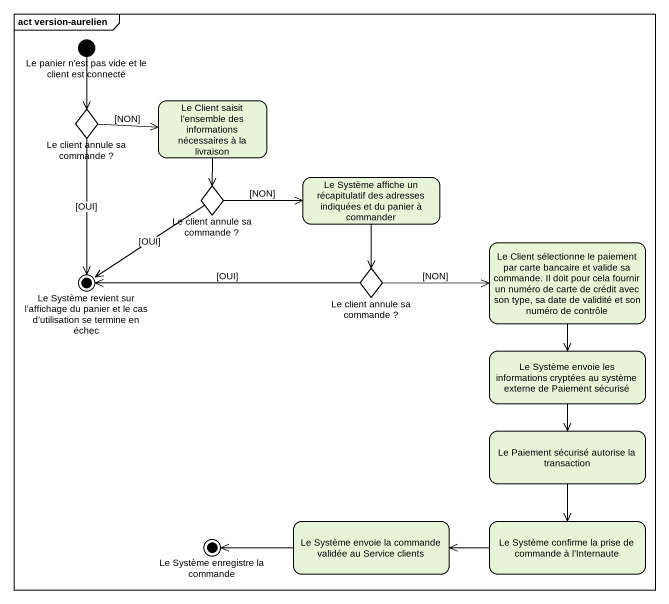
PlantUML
@startuml
mainframe act version-aurelien
hide empty description
state "Le panier n'est pas vide et le client est connecté" as Le_panier_n_est_pas_vide_et <<start>>
state "Le Client saisit l’ensemble des informations nécessaires à la livraison" as Le_Client_saisit_l_ensemble
state "Le client annule sa commande ?" as Le_client_annule_sa_commande <<choice>>
state "Le Système affiche un récapitulatif des adresses indiquées et du panier à commander" as Le_Système_affiche_un
state "Le client annule sa commande ?" as Le_client_annule_sa_commande_2 <<choice>>
state "Le Client sélectionne le paiement par carte bancaire et valide sa commande. Il doit pour cela fournir un numéro de carte de crédit avec son type, sa date de validité et son numéro de contrôle" as Le_Client_sélectionne_le
state "Le Système revient sur l’affichage du panier et le cas d’utilisation se termine en échec" as Le_Système_revient_sur_l <<end>>
state "Le client annule sa commande ?" as Le_client_annule_sa_commande_3 <<choice>>
state "Le Système envoie les informations cryptées au système externe de Paiement sécurisé" as Le_Système_envoie_les
state "Le Paiement sécurisé autorise la transaction" as Le_Paiement_sécurisé
state "Le Système envoie la commande validée au Service clients" as Le_Système_envoie_la
state "Le Système confirme la prise de commande à l’Internaute" as Le_Système_confirme_la
state "Le Système enregistre la commande" as Le_Système_enregistre_la <<end>>
Le_panier_n_est_pas_vide_et --> Le_client_annule_sa_commande
Le_Client_saisit_l_ensemble --> Le_client_annule_sa_commande_2
Le_client_annule_sa_commande -right-> Le_Client_saisit_l_ensemble : [NON]
Le_client_annule_sa_commande --> Le_Système_revient_sur_l : [OUI]
Le_Système_affiche_un --> Le_client_annule_sa_commande_3
Le_client_annule_sa_commande_2 -right-> Le_Système_affiche_un : [NON]
Le_client_annule_sa_commande_2 --> Le_Système_revient_sur_l : [OUI]
Le_Client_sélectionne_le --> Le_Système_envoie_les
Le_client_annule_sa_commande_3 -right-> Le_Client_sélectionne_le : [NON]
Le_client_annule_sa_commande_3 -left-> Le_Système_revient_sur_l : [OUI]
Le_Système_envoie_les --> Le_Paiement_sécurisé
Le_Paiement_sécurisé --> Le_Système_confirme_la
Le_Système_envoie_la -left-> Le_Système_enregistre_la
Le_Système_confirme_la -left-> Le_Système_envoie_la
@enduml
